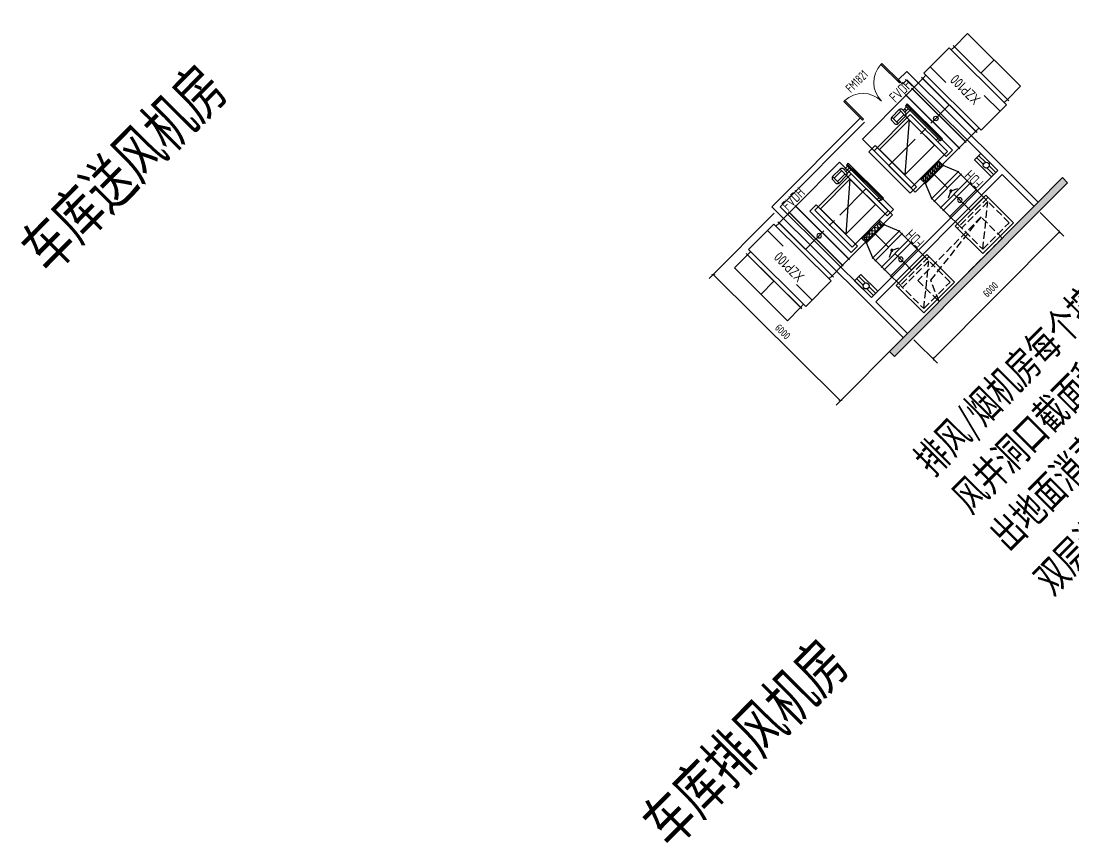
# Model space of a CAD drawing. Extents: x 517634312 to 520012312, y 3499191844 to 3500891844.
# Drawn here: x 518942104 to 518977299, y 3499994973 to 3500022472 of the extents above; entities that cross this region are included whole.
import ezdxf
from ezdxf.enums import TextEntityAlignment as Align

# ---------------------------------------------------------------- set-up
doc = ezdxf.new("R2010")
doc.units = 0
doc.header["$LTSCALE"] = 1000
doc.linetypes.add('CENTER', pattern=[2, 1.25, -0.25, 0.25, -0.25])
doc.linetypes.add('DASH', pattern=[0.35, 0.25, -0.1])
doc.layers.get('0').update_dxf_attribs({"linetype": 'CONTINUOUS'})
doc.layers.get('Defpoints').update_dxf_attribs({"color": 9, "linetype": 'CONTINUOUS'})
doc.layers.add('DEFPOINTS-DUAL', color=9, linetype='CENTER', plot=False)
doc.layers.add('H-CONA', color=7, linetype='CONTINUOUS', plot=False)
for name, color, linetype in [('H-BASE', 7, 'CONTINUOUS'), ('H-DAPP-DAPP', 131, 'CONTINUOUS'), ('H-DAPP-DDAMP', 131, 'CONTINUOUS'), ('H-DIMS', 7, 'CONTINUOUS'), ('H-DIMS-DUAL', 7, 'CONTINUOUS'), ('H-DUAL-FBOX', 131, 'CONTINUOUS'), ('H-DUCT-DUAL', 30, 'CONTINUOUS'), ('H-HOLE', 7, 'CONTINUOUS'), ('PUB_HATCH', 8, 'CONTINUOUS'), ('WALL', 50, 'CONTINUOUS'), ('WINDOW', 4, 'CONTINUOUS'), ('WINDOW_TEXT', 7, 'CONTINUOUS')]:
    doc.layers.add(name, color=color, linetype=linetype)
doc.styles.add('_TCH_WINDOW', font='Tssdeng.shx', dxfattribs={"width": 0.7, "height": 3.5, "bigfont": 'Tssdchn.shx'})
doc.styles.add('TH-STYLE1', font='', dxfattribs={"width": 0.7})
doc.styles.add('TH-STYLE3', font='tssdeng.shx', dxfattribs={"width": 0.8, "bigfont": 'tssdchn.shx'})
doc.styles.get('TH-STYLE1').set_extended_font_data('STFangsong')
doc.dimstyles.new('TH-DIM100', dxfattribs={"dimscale": 100, "dimtxt": 2.5, "dimasz": 1, "dimexe": 2, "dimexo": 3, "dimgap": 1.5, "dimtad": 1, "dimdec": 3, "dimdsep": 46, "dimtxsty": 'TH-STYLE1', "dimblk": 'ARCHTICK', "dimcen": 0, "dimclrd": 256, "dimclre": 256, "dimclrt": 256, "dimazin": 2, "dimtfac": 1, "dimtdec": 3, "dimtofl": 0, "dimtmove": 0, "dimatfit": 3, "dimfxl": 0, "dimtolj": 1, "dimtzin": 0, "dimlwd": -1, "dimlwe": -1, "dimarcsym": 0})

# ---------------------------------------------------------------- blocks, each defined once
blk = doc.blocks.new('HTFC-30-6')
h = blk.add_hatch()
h.set_pattern_fill('_USER', color=256, scale=100, angle=135, style=0, double=1, pattern_type=0)
h.set_pattern_definition([(135, (482734.1014805585, 498005.9246573696), (-70.71067811865476, -70.71067811865474), []), (225, (482734.1014805585, 498005.9246573696), (70.71067811865474, -70.71067811865477), [])])
h.paths.add_polyline_path([(113808.1014805585, 16387.92465736953), (113608.1014805585, 16387.92465736953), (113608.1014805585, 15537.92465736953), (113808.1014805585, 15537.92465736953)])
for p, q in [((115598.1014805585, 16822.92465736953), (113848.1014805585, 16822.92465736953)), ((113848.1014805585, 16822.92465736953), (113848.1014805585, 15102.92465736959)), ((115498.1014805585, 16662.9246573695), (114298.1014805585, 16662.92465736961)), ((114298.1014805585, 15262.92465736956), (114298.1014805585, 16662.92465736961)), ((115498.1014805585, 15262.92465736956), (114298.1014805585, 16662.92465736961)), ((115498.1014805585, 15262.92465736956), (115498.1014805585, 16662.9246573695)), ((115598.1014805585, 15102.92465736953), (115598.1014805585, 16822.92465736953)), ((113608.1014805585, 15537.92465736953), (113608.1014805585, 16387.92465736953)), ((113808.1014805585, 16387.92465736953), (113608.1014805585, 16387.92465736953)), ((113808.1014805585, 15537.92465736953), (113808.1014805585, 16387.92465736953)), ((113848.1014805585, 16387.92465736953), (113808.1014805585, 16387.92465736953)), ((113808.1014805585, 15537.92465736953), (113608.1014805585, 15537.92465736953)), ((113848.1014805585, 15537.92465736953), (113808.1014805585, 15537.92465736953)), ((115670.2117958318, 15609.12199211356), (115670.2117958318, 15248.34881330564)), ((115971.5317958321, 15609.12199211356), (115670.2117958318, 15609.12199211356)), ((115896.201795832, 15684.45199211352), (115745.5417958319, 15684.45199211352)), ((115745.5417958319, 15609.12199211356), (115745.5417958319, 15248.34881330564)), ((115896.201795832, 15609.12199211356), (115896.201795832, 15248.34881330564)), ((115971.5317958321, 15609.12199211356), (115971.5317958321, 15248.34881330564)), ((115498.1014805585, 15262.92465736956), (114298.1014805585, 15262.92465736956)), ((115971.5317958321, 15248.34881330564), (115670.2117958318, 15248.34881330564)), ((115896.201795832, 15173.01881330568), (115745.5417958319, 15173.01881330568)), ((115779.0217958319, 15173.01881330562), (115779.0217958319, 15009.32463154549)), ((115862.721795832, 15173.01881330562), (115862.721795832, 15009.32463154549)), ((115598.1014805585, 15102.92465736953), (113848.1014805585, 15102.92465736959)), ((115917.9532135969, 15009.32463154549), (114257.52298031, 15009.32463154549)), ((114257.52298031, 14925.62463154548), (114257.52298031, 15009.32463154549)), ((115917.9532135969, 14967.47463154551), (114257.52298031, 14967.47463154551)), ((115917.9532135969, 14925.62463154548), (114257.52298031, 14925.62463154548)), ((114292.047837991, 15102.92465736959), (114292.047837991, 15009.32463154549)), ((114375.7478379908, 15102.92465736959), (114375.7478379908, 15009.32463154549)), ((115862.721795832, 15102.92465736959), (115779.0217958319, 15102.92465736959)), ((115917.9532135969, 14925.62463154548), (115917.9532135969, 15009.32463154549))]:
    blk.add_line(p, q)
for centre, start, end in [((115745.5417958319, 15609.12199211356), 90, 180), ((115896.201795832, 15609.12199211356), 0, 90), ((115745.5417958319, 15248.34881330564), 180, 270), ((115896.201795832, 15248.34881330564), 270, 0)]:
    blk.add_arc(centre, 75.33000000000001, start, end)
blk = doc.blocks.new('*U14')
at = {"color": 7}
for p, q in [((1449.996043242047, -0.06207114721473772), (-0.00395676027983427, -0.06207114733115304)), ((-0.00395676027983427, -0.06207114733115304), (-0.003956760396249592, -1300.062071149063)), ((1449.996043242047, -1300.062071149063), (1449.996043242047, -0.06207114721473772)), ((-0.003956760396249592, -1300.062071149063), (1449.996043242047, -1300.062071149063))]:
    blk.add_line(p, q, dxfattribs=at)
at = {"color": 7, "linetype": 'DASH'}
for p, q in [((1449.996043242047, -100.0620711472729), (-0.00395676027983427, -100.0620711472729)), ((99.99604323972017, -1200.062071149063), (1349.996043242047, -200.0620711472729))]:
    blk.add_line(p, q, dxfattribs=at)
at = {"linetype": 'DASH'}
for p, q in [((99.99604323972017, -0.06207114733115304), (99.99604323972017, -1200.062071149063)), ((1349.996043242047, -200.0620711472729), (99.99604323972017, -200.0620711472729)), ((1349.996043242047, -1200.062071149063), (1349.996043242047, -0.06207114721473772)), ((99.99604323972017, -1200.062071149063), (1349.996043242047, -1200.062071149063))]:
    blk.add_line(p, q, dxfattribs=at)
blk = doc.blocks.new('CO控制柜')
at = {"layer": 'H-DAPP-DAPP'}
for p, q in [((960244.739986849, 376399.0058104486), (960558.1374464704, 376399.0058104486)), ((960244.739986849, 376299.0058104486), (960558.1374464704, 376299.0058104486)), ((960731.3425272272, 376399.0058104486), (961044.739986849, 376399.0058104486)), ((960731.3425272272, 376299.0058104486), (961044.739986849, 376299.0058104486))]:
    blk.add_line(p, q, dxfattribs=at)
blk.add_lwpolyline([(960244.739986849, 376199.0058104486), (961044.739986849, 376199.0058104486), (961044.739986849, 376499.0058104486), (960244.739986849, 376499.0058104486)], close=True, dxfattribs=at)
blk.add_circle((960644.7399868488, 376349.0058104486), 100, dxfattribs=at)
blk = doc.blocks.new('00000594Cent')
at = {"lineweight": -2}
blk.add_line((-218.75, 1.42e-14), (218.75, 1.42e-14), dxfattribs=at)
at = {"color": 0, "linetype": 'ByBlock', "lineweight": -2}
blk.add_circle((0, 1.42e-14), 125, dxfattribs=at)
blk = doc.blocks.new('00000594Body')
at = {"color": 0, "linetype": 'ByBlock', "lineweight": -2}
for p, q in [((-250, -500), (-249.9999999999964, 500)), ((250, 500), (-250, 500)), ((250, -500), (250.0000000000036, 500)), ((-250, -500), (250, -500))]:
    blk.add_line(p, q, dxfattribs=at)
blk = doc.blocks.new('00000550Cent')
at = {"color": 0, "linetype": 'ByBlock', "lineweight": -2}
for p in [(175, 350), (175, -350)]:
    blk.add_line(p, (0, 0), dxfattribs=at)
for radius in [55.3955500890495, 37.51539900800275, 26.83071063336451]:
    blk.add_circle((0, 0), radius, dxfattribs=at)
blk = doc.blocks.new('00000550Body')
at = {"color": 0, "linetype": 'ByBlock', "lineweight": -2}
for p, q in [((-250, -500), (-250, 500)), ((250, 500), (-250, 500)), ((250, -500), (250, 500)), ((-250, -500), (250, -500))]:
    blk.add_line(p, q, dxfattribs=at)
blk = doc.blocks.new('00000599Cent')
for p, q in [((-200, 600), (-200, -600)), ((200, 600), (-200, 600)), ((100, 600), (100, 270)), ((200, -600), (200, 600)), ((-100, -600), (-100, -270)), ((-200, -600), (200, -600))]:
    blk.add_line(p, q)
blk = doc.blocks.new('00000599Body')
for p, q in [((-250, -525), (-250, 525)), ((-250, 500), (-200, 500)), ((200, 500), (250, 500)), ((250, 525), (250, -525)), ((-200, -500), (-250, -500)), ((250, -500), (200, -500))]:
    blk.add_line(p, q)
blk = doc.blocks.new('_ArchTick')
at = {"color": 0, "linetype": 'ByBlock', "const_width": 0.15}
blk.add_lwpolyline([(-0.5, -0.5), (0.5, 0.5)], dxfattribs=at)
blk = doc.blocks.new('*D25')
at = {"transparency": 16777216}
for p, q in [((518976206.1580217, 3500016063.389358), (518976993.9379103, 3500015279.923057)), ((518972621.1515429, 3500011166.683532), (518976852.1288402, 3500015420.955634)), ((518971975.1804922, 3500011809.117487), (518972762.960613, 3500011025.650955))]:
    blk.add_line(p, q, dxfattribs=at)
at = {"layer": 'Defpoints', "color": 0, "transparency": 16777216}
for p in [(518975993.4444168, 3500016274.938222), (518976852.1288402, 3500015420.955634), (518971762.4668872, 3500012020.666351)]:
    blk.add_point(p, dxfattribs=at)
at = {"transparency": 16777216, "xscale": 100, "yscale": 100, "zscale": 100}
for p, rotation in [((518976852.1288402, 3500015420.955634), 45.15729539196171), ((518972621.1515429, 3500011166.683532), 225.1572953919617)]:
    blk.add_blockref('_ArchTick', p, dxfattribs=dict(at, rotation=rotation))
at = {"transparency": 16777216, "insert": (518974539.5040977, 3500013489.876233), "char_height": 250, "attachment_point": 5, "rotation": 45.15729539196171, "style": 'TH-STYLE1'}
blk.add_mtext('\\A1;6000', dxfattribs=at)
blk = doc.blocks.new('*D26')
at = {"transparency": 16777216}
for p, q in [((518967296.6461253, 3500016038.930304), (518965124.4132702, 3500013854.738177)), ((518965265.4458647, 3500013996.54723), (518969519.7174318, 3500009765.569395)), ((518971550.9179955, 3500011807.952774), (518969378.6848373, 3500009623.760343))]:
    blk.add_line(p, q, dxfattribs=at)
at = {"layer": 'Defpoints', "color": 0, "transparency": 16777216}
for p in [(518967508.1950171, 3500016251.643882), (518971762.4668872, 3500012020.666352), (518969519.7174318, 3500009765.569395)]:
    blk.add_point(p, dxfattribs=at)
at = {"transparency": 16777216, "xscale": 100, "yscale": 100, "zscale": 100}
for p, rotation in [((518965265.4458647, 3500013996.54723), 135.1572881541092), ((518969519.7174318, 3500009765.569395), 315.1572881541092)]:
    blk.add_blockref('_ArchTick', p, dxfattribs=dict(at, rotation=rotation))
at = {"transparency": 16777216, "insert": (518967588.6383226, 3500012078.194381), "char_height": 250, "attachment_point": 5, "rotation": 315.1572881541092, "style": 'TH-STYLE1'}
blk.add_mtext('\\A1;6000', dxfattribs=at)
blk = doc.blocks.new('$DorLib2D$00000002')
for p, q in [((-0.5, -5.684341886080802e-17), (-0.5000000000000007, 0.4875)), ((-0.4750000000000007, 0.4875), (-0.5000000000000007, 0.4875)), ((-0.475, -2.842170943040401e-17), (-0.4750000000000007, 0.4875)), ((0.475, -2.842170943040401e-17), (0.4750000000000007, 0.4875)), ((0.4750000000000007, 0.4875), (0.5000000000000007, 0.4875)), ((0.5, -5.684341886080802e-17), (0.5000000000000007, 0.4875)), ((-0.5, -5.684341886080802e-17), (-0.475, -2.842170943040401e-17)), ((0.5, -5.684341886080802e-17), (0.475, -2.842170943040401e-17))]:
    blk.add_line(p, q)
at = {"lineweight": 13}
for centre, start, end in [((-0.4875, -4.263256414560601e-17), 0, 88.53071641864632), ((0.4875, -4.263256414560601e-17), 91.4692835813537, 180)]:
    blk.add_arc(centre, 0.4875, start, end, dxfattribs=at)

msp = doc.modelspace()

# ---------------------------------------------------------------- hatches: boundary and pattern name
at = {"layer": 'PUB_HATCH'}
for points in [[(518976063.9607089, 3500016345.842753), (518976234.1315837, 3500016176.603652), (518977115.5852357, 3500017062.910292), (518976945.4143608, 3500017232.149393)], [(518976063.9607088, 3500016345.842753), (518976234.1315836, 3500016176.603652), (518977115.5852355, 3500017062.910292), (518976945.4143607, 3500017232.149393)], [(518971691.9505953, 3500011949.761821), (518971862.1214702, 3500011780.522719), (518976234.1315837, 3500016176.603652), (518976063.9607089, 3500016345.842753)], [(518971691.9505953, 3500011949.761821), (518971862.1214701, 3500011780.522719), (518976234.1315836, 3500016176.603652), (518976063.9607088, 3500016345.842753)], [(518971333.249279, 3500011248.738736), (518971862.1214702, 3500011780.522719), (518971691.9505953, 3500011949.761821), (518971163.0784042, 3500011417.977837)], [(518971333.2492789, 3500011248.738736), (518971862.1214701, 3500011780.522719), (518971691.9505953, 3500011949.761821), (518971163.0784041, 3500011417.977837)]]:
    msp.add_hatch(color=256, dxfattribs=at).paths.add_polyline_path(points)

# ---------------------------------------------------------------- linework, layer by layer
at = {"layer": 'DEFPOINTS-DUAL'}
for p, q in [((518974219.9239266, 3500020731.346117), (518974658.8429734, 3500021172.681705)), ((518972815.4252652, 3500019319.114758), (518973161.8974791, 3500019667.494532)), ((518971138.9442582, 3500017633.40361), (518972603.5943236, 3500019106.117547)), ((518973014.5754787, 3500016980.940948), (518972660.0528228, 3500017333.522409)), ((518973014.7172877, 3500016980.799916), (518973104.7426283, 3500016891.267511)), ((518970377.3683029, 3500016867.634674), (518968912.7182375, 3500015394.920737)), ((518973317.73984, 3500016679.436569), (518973407.7651806, 3500016589.904164)), ((518973620.7623922, 3500016378.073222), (518973872.5203059, 3500016127.693813)), ((518968700.8872958, 3500015181.923525), (518968354.4150819, 3500014833.543752)), ((518971040.1192983, 3500014995.614076), (518970685.5966425, 3500015348.195537)), ((518971040.2611074, 3500014995.473043), (518971130.286448, 3500014905.940638)), ((518971343.2836596, 3500014694.109696), (518971433.3090003, 3500014604.577291)), ((518971646.3062119, 3500014392.746349), (518971898.0641255, 3500014142.36694)), ((518967296.3886344, 3500013769.692166), (518966857.4695876, 3500013328.356578))]:
    msp.add_line(p, q, dxfattribs=at)
at = {"layer": 'H-BASE', "ltscale": 25, "elevation": 4.431528e-10}
for points in [[(518971890.362672, 3500019523.44868), (518971678.8137956, 3500019310.735087), (518973061.4521534, 3500017935.66739), (518973273.0010299, 3500018148.380983)], [(518970677.482447, 3500018303.890744), (518970465.9335705, 3500018091.177151), (518971848.5719284, 3500016716.109454), (518972060.1208048, 3500016928.823047)], [(518969915.9064917, 3500017538.121808), (518969704.3576152, 3500017325.408214), (518971086.9959731, 3500015950.340517), (518971298.5448496, 3500016163.054111)], [(518968703.0262667, 3500016318.563871), (518968491.4773902, 3500016105.850278), (518969874.1157481, 3500014730.782581), (518970085.6646246, 3500014943.496174)]]:
    msp.add_lwpolyline(points, close=True, dxfattribs=at)
at = {"layer": 'H-DAPP-DAPP'}
for p, q in [((518975134.5218624, 3500019821.615044), (518973305.1849582, 3500021640.935382)), ((518974076.6364475, 3500018757.905268), (518972247.2995433, 3500020577.225605)), ((518973730.023201, 3500018409.383685), (518971900.6862968, 3500020228.704023)), ((518973518.333292, 3500018196.528283), (518971688.9963877, 3500020015.84862)), ((518972980.8310475, 3500017656.208542), (518972339.132789, 3500017010.977309)), ((518972552.7646696, 3500016516.445753), (518973476.5280968, 3500017445.295112)), ((518972642.9318193, 3500016426.772316), (518973566.6952465, 3500017355.621674)), ((518972855.7872218, 3500016215.082406), (518973779.550649, 3500017143.931765)), ((518972945.9543715, 3500016125.408968), (518973869.7177987, 3500017054.258327)), ((518973158.8097741, 3500015913.719059), (518974082.5732013, 3500016842.568418)), ((518967997.979269, 3500016304.510001), (518969827.3161733, 3500014485.189663)), ((518967786.28936, 3500016091.654598), (518969615.6262643, 3500014272.334261)), ((518967439.6761135, 3500015743.133016), (518969269.0130178, 3500013923.812678)), ((518971006.3748673, 3500015670.88167), (518970364.6766086, 3500015025.650436)), ((518970578.3084893, 3500014531.11888), (518971502.0719165, 3500015459.968239)), ((518970668.4756389, 3500014441.445442), (518971592.2390661, 3500015370.294801)), ((518970881.3310415, 3500014229.755533), (518971805.0944687, 3500015158.604892)), ((518970971.4981912, 3500014140.082096), (518971895.2616184, 3500015068.931454)), ((518971184.3535938, 3500013928.392187), (518972108.117021, 3500014857.241545)), ((518966381.7906986, 3500014679.423239), (518968211.1276029, 3500012860.102901))]:
    msp.add_line(p, q, dxfattribs=at)
at = {"layer": 'H-DUCT-DUAL'}
for p, q in [((518973772.5363337, 3500022054.135357), (518973333.6172869, 3500021612.799769)), ((518975545.1496131, 3500020291.228054), (518973772.5363337, 3500022054.135357)), ((518973333.6172869, 3500021612.799769), (518975106.2305662, 3500019849.892466)), ((518972275.5908394, 3500020548.948184), (518971929.1186255, 3500020200.56841)), ((518974048.2041187, 3500018786.04088), (518972275.5908394, 3500020548.948184)), ((518971929.1186255, 3500020200.56841), (518973701.7319049, 3500018437.661107)), ((518975106.2305662, 3500019849.892466), (518975545.1496131, 3500020291.228054)), ((518971717.2876839, 3500019987.571198), (518970252.6376185, 3500018514.857262)), ((518973489.9009632, 3500018224.663895), (518971717.2876839, 3500019987.571198)), ((518973701.7319049, 3500018437.661107), (518974048.2041187, 3500018786.04088)), ((518970252.6376185, 3500018514.857262), (518972025.2508978, 3500016751.949958)), ((518972025.2508978, 3500016751.949958), (518973489.9009632, 3500018224.663895)), ((518969491.0616632, 3500017749.088326), (518968026.4115978, 3500016276.374389)), ((518971263.6749426, 3500015986.181022), (518969491.0616632, 3500017749.088326)), ((518972959.7470645, 3500017634.866667), (518972360.3585811, 3500017032.178152)), ((518973455.3023046, 3500017424.094268), (518972959.7470645, 3500017634.866667)), ((518972573.8486527, 3500016537.787629), (518973455.3023046, 3500017424.094268)), ((518973455.4441137, 3500017423.953236), (518972573.9904618, 3500016537.646596)), ((518972664.0158024, 3500016448.114191), (518973545.4694543, 3500017334.420831)), ((518973545.4694543, 3500017334.420831), (518973455.4441137, 3500017423.953236)), ((518972573.8486527, 3500016537.787629), (518972360.3585811, 3500017032.178152)), ((518973758.4666659, 3500017122.589889), (518972877.013014, 3500016236.283249)), ((518972967.0383546, 3500016146.750844), (518973848.4920065, 3500017033.057484)), ((518973848.4920065, 3500017033.057484), (518973758.4666659, 3500017122.589889)), ((518974061.4892182, 3500016821.226542), (518973180.0355663, 3500015934.919902)), ((518973431.7934799, 3500015684.540493), (518974313.2471318, 3500016570.847133)), ((518974313.2471318, 3500016570.847133), (518974061.4892182, 3500016821.226542)), ((518968026.4115978, 3500016276.374389), (518969799.0248771, 3500014513.467085)), ((518972573.9904618, 3500016537.646596), (518972664.0158024, 3500016448.114191)), ((518972877.013014, 3500016236.283249), (518972967.0383546, 3500016146.750844)), ((518967814.5806562, 3500016063.377177), (518967468.1084422, 3500015714.997404)), ((518969587.1939355, 3500014300.469873), (518967814.5806562, 3500016063.377177)), ((518969799.0248771, 3500014513.467085), (518971263.6749426, 3500015986.181022)), ((518973180.0355663, 3500015934.919902), (518973431.7934799, 3500015684.540493)), ((518967468.1084422, 3500015714.997404), (518969240.7217216, 3500013952.090099)), ((518970985.2908841, 3500015649.539794), (518970385.9024009, 3500015046.851279)), ((518971480.8461243, 3500015438.767395), (518970985.2908841, 3500015649.539794)), ((518970599.3924724, 3500014552.460756), (518971480.8461243, 3500015438.767395)), ((518971480.9879334, 3500015438.626363), (518970599.5342814, 3500014552.319723)), ((518970689.559622, 3500014462.787318), (518971571.013274, 3500015349.093958)), ((518971571.013274, 3500015349.093958), (518971480.9879334, 3500015438.626363)), ((518970599.3924724, 3500014552.460756), (518970385.9024009, 3500015046.851279)), ((518971784.0104856, 3500015137.263016), (518970902.5568337, 3500014250.956377)), ((518970992.5821743, 3500014161.423971), (518971874.0358262, 3500015047.730611)), ((518972087.0330378, 3500014835.899669), (518971205.5793859, 3500013949.593029)), ((518971874.0358262, 3500015047.730611), (518971784.0104856, 3500015137.263016)), ((518972338.7909515, 3500014585.52026), (518972087.0330378, 3500014835.899669)), ((518966410.0819948, 3500014651.145818), (518965971.1629479, 3500014209.81023)), ((518968182.6952741, 3500012888.238514), (518966410.0819948, 3500014651.145818)), ((518970599.5342814, 3500014552.319723), (518970689.559622, 3500014462.787318)), ((518971457.3372996, 3500013699.213621), (518972338.7909515, 3500014585.52026)), ((518965971.1629479, 3500014209.81023), (518967743.7762272, 3500012446.902926)), ((518969240.7217216, 3500013952.090099), (518969587.1939355, 3500014300.469873)), ((518970902.5568337, 3500014250.956377), (518970992.5821743, 3500014161.423971)), ((518971205.5793859, 3500013949.593029), (518971457.3372996, 3500013699.213621)), ((518967743.7762272, 3500012446.902926), (518968182.6952741, 3500012888.238514))]:
    msp.add_line(p, q, dxfattribs=at)
at = {"layer": 'H-HOLE', "linetype": 'DASH', "elevation": 4.431528e-10}
msp.add_lwpolyline([(518972820.2112698, 3500013084.234319), (518974935.7000344, 3500015211.370255), (518974226.6547227, 3500015916.533176), (518972111.1659581, 3500013789.397241)], close=True, dxfattribs=at)
msp.add_lwpolyline([(518972820.2112698, 3500013084.234319), (518972543.102482, 3500013799.059355), (518974226.6547227, 3500015916.533176)], dxfattribs=at)
at = {"layer": 'WALL'}
for p, q in [((518971738.3960682, 3500020788.757398), (518971456.3308997, 3500020505.139274)), ((518975000.0045022, 3500017545.007959), (518971738.3960682, 3500020788.757398)), ((518971456.3308997, 3500020505.139274), (518971598.139962, 3500020364.106689)), ((518971598.139962, 3500020364.106689), (518971739.1725463, 3500020505.915751)), ((518974788.0673867, 3500017473.715189), (518971739.1725463, 3500020505.915751)), ((518970187.0376409, 3500019228.857712), (518967225.3533704, 3500016250.867403)), ((518967508.195017, 3500016251.643881), (518970328.8467032, 3500019087.825128)), ((518970557.0898575, 3500013219.443318), (518974788.0673867, 3500017473.715189)), ((518970698.8989198, 3500013078.410734), (518974929.876449, 3500017332.682605)), ((518975993.4444166, 3500016274.938222), (518974929.876449, 3500017332.682605)), ((518976134.477001, 3500016416.747284), (518975000.0045022, 3500017545.007959)), ((518976063.9607088, 3500016345.842753), (518976945.4143607, 3500017232.149393)), ((518976234.1315836, 3500016176.603652), (518977115.5852355, 3500017062.910292)), ((518976945.4143607, 3500017232.149393), (518977115.5852355, 3500017062.910292)), ((518967225.3533704, 3500016250.867403), (518970486.9618043, 3500013007.117964)), ((518967508.195017, 3500016251.643881), (518970557.0898575, 3500013219.443318)), ((518971691.9505953, 3500011949.761821), (518976063.9607088, 3500016345.842753)), ((518971862.1214701, 3500011780.522719), (518976234.1315836, 3500016176.603652)), ((518970698.8989198, 3500013078.410734), (518971762.4668874, 3500012020.666352)), ((518970486.9618043, 3500013007.117964), (518971621.4343031, 3500011878.857289)), ((518971163.0784041, 3500011417.977837), (518971691.9505953, 3500011949.761821)), ((518971333.2492789, 3500011248.738736), (518971862.1214701, 3500011780.522719)), ((518971163.0784041, 3500011417.977837), (518971333.2492789, 3500011248.738736))]:
    msp.add_line(p, q, dxfattribs=at)

# ---------------------------------------------------------------- block references
at = {"layer": 'H-DAPP-DAPP'}
for name, p, xscale, yscale, rotation in [('00000599Body', (518973690.9107028, 3500020199.420325, 3000.000000000443), -3, 2.5, 45.1572922630623), ('00000550Body', (518973211.2412341, 3500016785.35204, 3000.000000000443), -0.6000000000000001, 1.25, 135.1572922630622), ('00000550Cent', (518973211.2412341, 3500016785.35204, 3000.000000000443), -0.6000000000000001, 0.6000000000000001, 135.1572922630622), ('00000599Body', (518967825.4018582, 3500014301.617959, 3000.000000000443), 3, 2.5, 45.1572922630623), ('00000550Body', (518971236.7850538, 3500014800.025167, 3000.000000000443), -0.6000000000000001, 1.25, 135.1572922630622), ('00000550Cent', (518971236.7850538, 3500014800.025167, 3000.000000000443), -0.6000000000000001, 0.6000000000000001, 135.1572922630622)]:
    msp.add_blockref(name, p, dxfattribs=dict(at, xscale=xscale, yscale=yscale, rotation=rotation))
at = {"layer": 'H-DAPP-DAPP', "yscale": 2.25, "zscale": -1, "rotation": 45.1572922630623}
for p, xscale in [((518973690.9107028, 3500020199.420325, 3000.000000000443), -3), ((518967825.4018582, 3500014301.617959, 3000.000000000443), 3)]:
    msp.add_blockref('00000599Cent', p, dxfattribs=dict(at, xscale=xscale))
at = {"layer": 'H-DAPP-DAPP', "rotation": 135.1572922630623}
for p in [(519916907.2597521, 3499603045.312016), (519916907.259752, 3499603045.312016)]:
    msp.add_blockref('CO控制柜', p, dxfattribs=at)
at = {"layer": 'H-DAPP-DDAMP'}
for name, p, xscale, yscale, rotation in [('00000594Body', (518972709.5097944, 3500019212.616153, 3000.000000000443), 0.6000000000000001, 2.5, 45.1572922630623), ('00000594Cent', (518972709.5097944, 3500019212.616153, 3000.000000000443), 0.6000000000000001, 0.6000000000000001, 45.1572922630623), ('00000594Body', (518973514.2637864, 3500016483.988693, 3000.000000000443), -0.6000000000000001, 1.25, 135.1572922630622), ('00000594Cent', (518973514.2637864, 3500016483.988693, 3000.000000000443), -0.6000000000000001, 0.6000000000000001, 135.1572922630622), ('00000594Body', (518968806.8027666, 3500015288.422131, 3000.000000000443), -0.6000000000000001, 2.5, 45.1572922630623), ('00000594Cent', (518968806.8027666, 3500015288.422131, 3000.000000000443), -0.6000000000000001, 0.6000000000000001, 45.1572922630623), ('00000594Body', (518971539.8076061, 3500014498.66182, 3000.000000000443), -0.6000000000000001, 1.25, 135.1572922630622), ('00000594Cent', (518971539.8076061, 3500014498.66182, 3000.000000000443), -0.6000000000000001, 0.6000000000000001, 135.1572922630622)]:
    msp.add_blockref(name, p, dxfattribs=dict(at, xscale=xscale, yscale=yscale, rotation=rotation))
at = {"layer": 'H-DAPP-DDAMP', "rotation": 135.1572922630623}
msp.add_blockref('CO控制柜', (519920926.6884049, 3499607086.870293), dxfattribs=at)
at = {"layer": 'H-DUAL-FBOX', "rotation": 135.1572922630623}
for p in [(519064469.8071398, 3499948539.738548), (519062495.3509594, 3499946554.411675)]:
    msp.add_blockref('HTFC-30-6', p, dxfattribs=at)
at = {"layer": 'H-DUCT-DUAL', "rotation": 45.15729226306229}
for p in [(518973361.2359666, 3500015613.682539), (518971386.7797863, 3500013628.355666)]:
    msp.add_blockref('*U14', p, dxfattribs=at)
at = {"layer": 'WINDOW'}
ref = msp.add_blockref('$DorLib2D$00000002', (518970892.5888014, 3500019796.482201), dxfattribs=dict(at, xscale=-1800, yscale=-1800, zscale=-1800, rotation=225.1572922630623))
ref.add_attrib('A', 'FM1821', (518969875.8802299, 3500020052.547111), dxfattribs={"layer": 'WINDOW_TEXT', "height": 297.5, "rotation": 45.15729539196171, "style": '_TCH_WINDOW', "width": 0.7058823529411765})

# ---------------------------------------------------------------- texts
at = {"layer": 'H-CONA', "style": 'TH-STYLE1', "width": 0.7}
for s, p in [('出地面消声防雨百叶面积不小于8.0m2（单台风机减半），10m内为人员活动场所时百叶底应距地2.5m，10m以上宜距地2.0m。', (518975143.7741564, 3500004689.336681)), ('排风/烟机房每个按净尺寸6000x6000预留（2台风机，单台则预留3500*6000），尽量设于防火分区中央区域；', (518972613.2641289, 3500007196.885969)), ('风井洞口截面积不小于3.0m2（单台风机减半），洞口出地面百叶距最近单体不小于10m（仅限上海项目）；', (518973875.5441789, 3500005950.622443)), ('双层汽车库上下管井需对齐，管井截面积，和出地面百叶面积相应翻倍，仅地下二层有的机房管井单独出地面', (518976609.2310883, 3500003222.798997))]:
    msp.add_text(s, height=1000, rotation=45.15729539196171, dxfattribs=at).set_placement(p)
at = {"layer": 'H-DAPP-DDAMP', "style": 'TH-STYLE3', "width": 0.75}
for s, rotation, p in [('FVDH', 45.15729539196171, (518971366.2310044, 3500019716.603328, 3000.000000000443)), ('FDH', 135.1572881541092, (518974324.7891933, 3500017088.861669, 3000.000000000443)), ('FVDH', 45.15729539196171, (518967771.3936551, 3500016101.35503, 3000.000000000443)), ('FDH', 135.1572881541092, (518972350.3330131, 3500015103.534796, 3000.000000000443))]:
    msp.add_text(s, height=350, rotation=rotation, dxfattribs=at).set_placement(p)
at = {"layer": 'H-DIMS', "style": 'TH-STYLE1', "width": 0.7}
for s, p in [('车库送风机房', (518943034.1477255, 3500013974.218429)), ('车库排风机房', (518963823.0268467, 3499994752.556299))]:
    msp.add_text(s, height=1500, rotation=45.15729539196171, dxfattribs=at).set_placement(p)
at = {"layer": 'H-DIMS-DUAL', "style": 'TH-STYLE3', "width": 0.8}
for p in [(518973697.5264218, 3500020177.325889), (518967800.0693961, 3500014247.399446)]:
    msp.add_text('XZP100', height=350, rotation=135.1572881541092, dxfattribs=at).set_placement(p, align=Align.MIDDLE_CENTER)

# ---------------------------------------------------------------- dimensions: what is measured, and where the dimension line sits
for base, p1, p2, angle, picture, middle in [((518969519.7174318, 3500009765.569395), (518967508.195017, 3500016251.643881), (518971762.4668874, 3500012020.666352), 135.1572881541092, '*D26', (518967588.6383226, 3500012078.194381)), ((518976852.1288402, 3500015420.955634), (518971762.4668874, 3500012020.666352), (518975993.4444166, 3500016274.938222), 45.15729539196171, '*D25', (518974539.5040977, 3500013489.876233))]:
    dim = msp.add_linear_dim(base=base, p1=p1, p2=p2, angle=angle, dimstyle='TH-DIM100')
    dim.commit()
    dim.dimension.update_dxf_attribs({"geometry": picture, "text_midpoint": middle})

doc.saveas('drawing.dxf')
